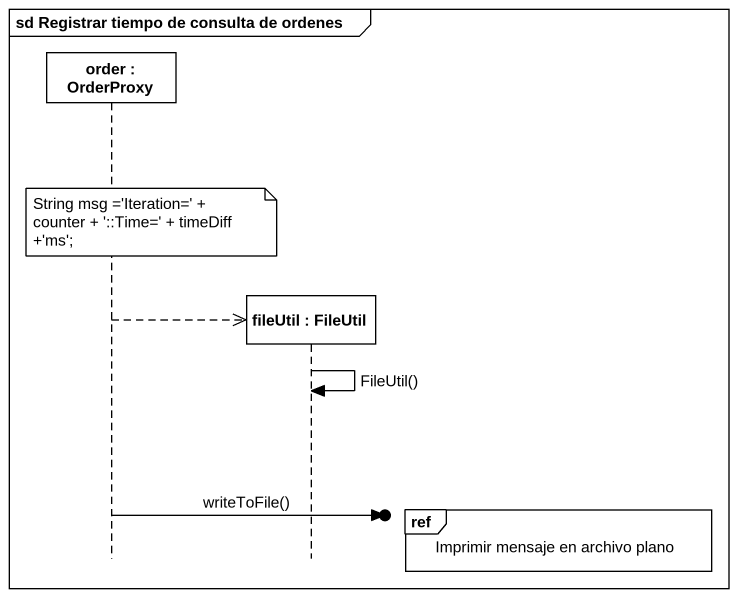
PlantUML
@startuml
mainframe sd Registrar tiempo de consulta de ordenes
hide footbox
participant "order : OrderProxy" as order
participant "fileUtil : FileUtil" as fileUtil

note over order : String msg ='Iteration=' + counter + '::Time=' + timeDiff +'ms';
order -->> fileUtil **
fileUtil -> fileUtil : FileUtil()
ref over fileUtil : Imprimir mensaje en archivo plano
order ->o] : writeToFile()
@enduml
